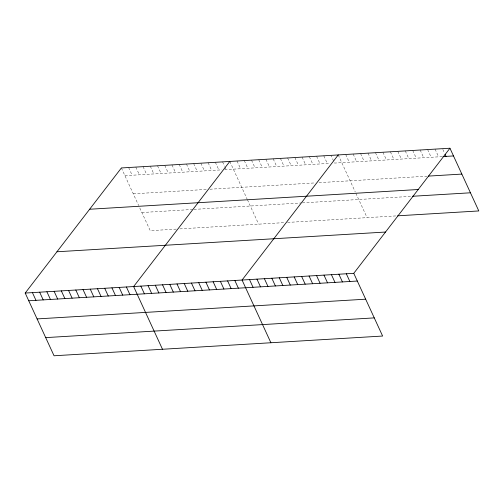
<?xml version="1.0" encoding="UTF-8"?>
<svg xmlns="http://www.w3.org/2000/svg" width="504" height="504" viewBox="0 0 504 504"><rect width="100%" height="100%" fill="white"/><g stroke="black" fill="none" stroke-linecap="round" stroke-linejoin="round"><path stroke-width="0.38" stroke-dasharray="2.52 1.89" d="M124.929 175.669L221.792 169.854M224.683 169.678L330.221 163.34M442.329 156.612L334.555 163.082L331.008 155.371M133.276 193.819L207.012 189.391M209.903 189.221L313.992 182.971M319.051 182.662L426.844 176.192M141.882 212.524L192.478 209.481M193.927 209.399L300.907 202.973M302.356 202.885L410.867 196.371M176.249 229.112L150.23 230.674L139.01 206.287M179.865 228.892L284.678 222.598M287.57 222.428L396.875 215.863M442.827 149.379L444.44 152.882M435.059 149.121L438.606 156.832M427.613 149.568L431.159 157.28M420.166 150.016L423.706 157.727M412.713 150.463L416.26 158.174M405.266 150.91L408.813 158.621M397.82 151.357L401.367 159.069M390.373 151.805L393.92 159.516M382.927 152.252L386.474 159.963M375.48 152.699L379.027 160.411M368.033 153.147L371.574 160.858M360.581 153.594L364.127 161.305M353.134 154.041L356.681 161.752M345.687 154.489L349.234 162.2M338.241 154.936L355.232 191.879M355.868 193.265L367.088 217.652M323.782 155.805L327.329 163.517M316.556 156.24L320.103 163.951M309.324 156.675L312.871 164.38M302.098 157.109L305.644 164.814M294.872 157.544L298.412 165.249M287.639 157.972L291.186 165.684M280.413 158.407L283.96 166.118M273.181 158.842L276.728 166.553M265.954 159.277L269.501 166.988M258.728 159.711L262.269 167.423M251.496 160.146L255.043 167.857M244.27 160.581L247.817 168.292M237.037 161.015L240.584 168.72M229.811 161.45L247.124 199.086M247.439 199.779L258.659 224.16M222.585 161.885L224.519 166.087M224.841 166.786L226.126 169.59M215.353 162.313L218.9 170.024M208.127 162.748L211.674 170.459M200.894 163.183L204.441 170.894M193.668 163.617L197.215 171.328M186.442 164.052L189.989 171.763M179.21 164.487L182.757 172.198M171.984 164.921L175.531 172.633M164.751 165.356L168.298 173.061M157.525 165.791L161.072 173.496M150.299 166.219L153.846 173.93M143.067 166.654L146.614 174.365M135.841 167.089L139.387 174.8M128.614 167.523L132.155 175.234M121.382 167.958L138.695 205.594"/><path stroke-width="0.76" d="M449.952 148.226L353.77 273.326L382.618 336.042L54.048 355.774L25.2 293.057L121.382 167.958L449.952 148.226L478.8 210.943L397.618 215.819M229.811 161.45L133.629 286.543L162.477 349.259M338.241 154.936L242.059 280.035L270.9 342.751M443.073 156.568L453.499 155.938M428.337 176.104L461.847 174.088M89.643 209.242L418.213 189.51M412.36 196.283L470.452 192.793M56.939 251.773L385.51 232.042M25.2 293.057L353.77 273.326M28.747 300.762L357.317 281.037M37.094 318.919L365.665 299.187M45.694 337.617L374.27 317.892M445.082 154.281L446.053 156.385M346.324 273.773L349.87 281.484M338.877 274.22L342.424 281.931M331.43 274.667L334.977 282.379M323.984 275.115L327.524 282.826M316.531 275.562L320.078 283.273M309.084 276.009L312.631 283.721M301.638 276.457L305.185 284.168M294.191 276.904L297.738 284.615M286.744 277.351L290.291 285.062M279.298 277.798L282.839 285.51M271.845 278.246L275.392 285.957M264.398 278.693L267.945 286.404M256.952 279.14L260.499 286.852M249.505 279.588L253.052 287.299M234.826 280.47L238.373 288.175M227.6 280.904L231.147 288.609M220.374 281.339L223.915 289.044M213.142 281.767L216.689 289.479M205.916 282.202L209.462 289.913M198.683 282.637L202.23 290.348M191.457 283.072L195.004 290.783M184.231 283.506L187.772 291.218M176.999 283.941L180.545 291.652M169.772 284.376L173.319 292.087M162.54 284.81L166.087 292.515M155.314 285.245L158.861 292.95M148.088 285.68L151.635 293.385M140.855 286.108L144.402 293.819M126.397 286.978L129.944 294.689M119.171 287.412L122.718 295.123M111.945 287.847L115.492 295.558M104.712 288.282L108.259 295.993M97.486 288.716L101.033 296.428M90.26 289.151L93.801 296.856M83.028 289.586L86.575 297.291M75.802 290.014L79.349 297.725M68.569 290.449L72.116 298.16M61.343 290.884L64.89 298.595M54.117 291.318L57.658 299.029M46.885 291.753L50.431 299.464M39.659 292.188L43.205 299.899M32.426 292.622L35.973 300.334"/></g></svg>
